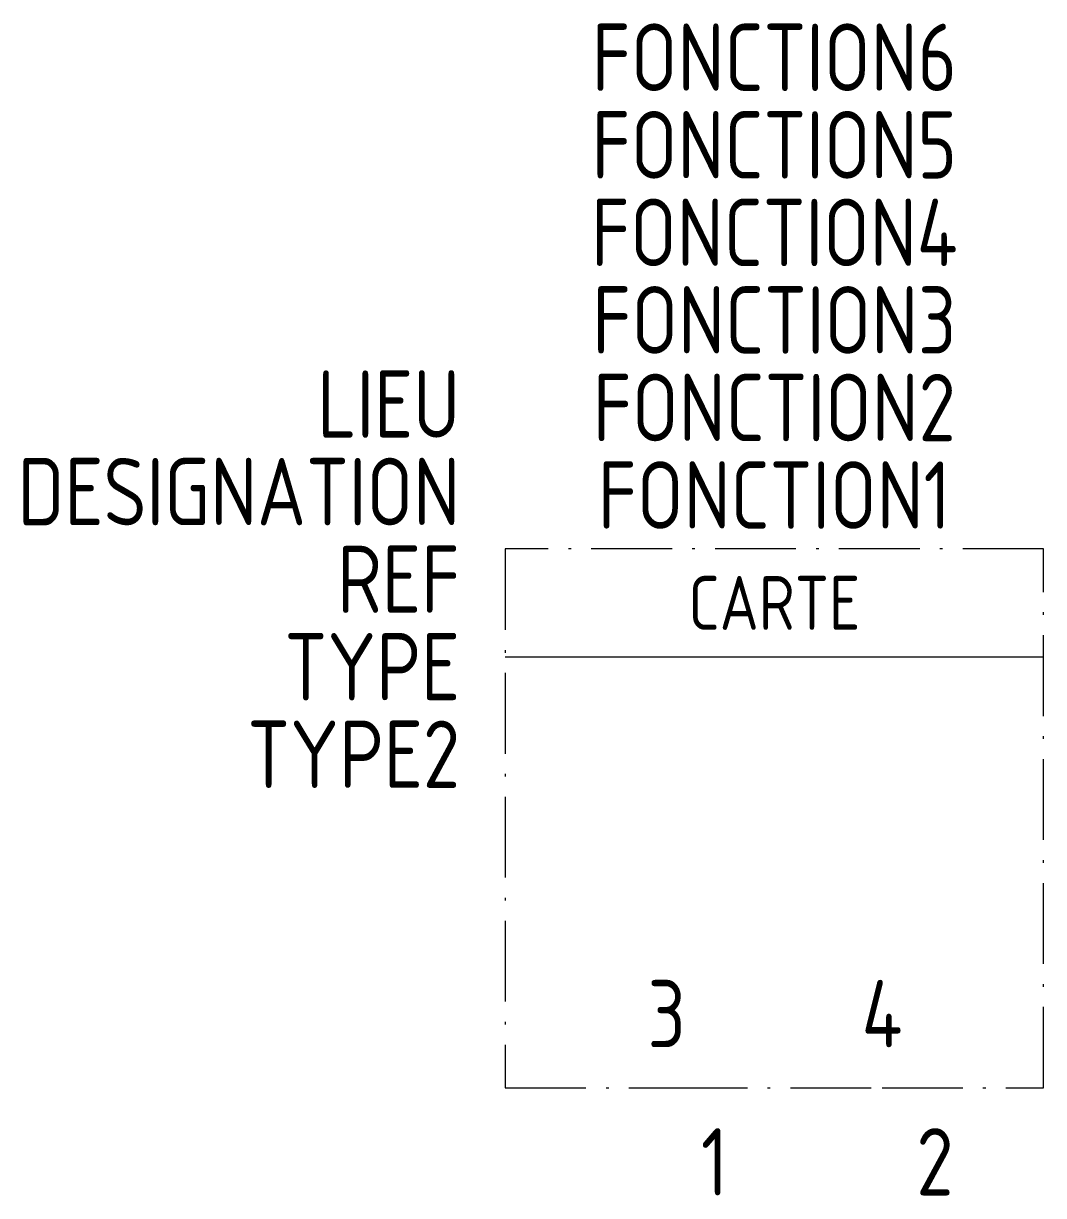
# Model space of a CAD drawing. Extents: x -1608.5 to -1570.6, y -883.6 to -840.1.
import ezdxf
from ezdxf.enums import TextEntityAlignment as Align

# ---------------------------------------------------------------- set-up
doc = ezdxf.new("R2010")
doc.units = 0
doc.linetypes.add('ACAD_ISO10W100', pattern=[18, 12, -3, 0, -3])
for name, color, linetype in [('SYMB_BOITE', 6, 'ACAD_ISO10W100'), ('SYMB_FIL_FIN', 1, 'CONTINUOUS'), ('SYMB_REF_CONTACT', 2, 'CONTINUOUS'), ('SYMB_TXT_CONTACT', 2, 'CONTINUOUS'), ('SYMB_TXT_NOM', 3, 'CONTINUOUS')]:
    doc.layers.add(name, color=color, linetype=linetype)
doc.styles.add('NET2_5', font='isocp.shx', dxfattribs={"width": 0.9, "height": 2.5})
doc.styles.add('NET_2', font='isocp.shx', dxfattribs={"width": 0.9, "height": 2})

msp = doc.modelspace()

# ---------------------------------------------------------------- linework, layer by layer
at = {"layer": 'SYMB_BOITE', "ltscale": 0.25}
for points in [[(-1576.634, -879.593), (-1570.634, -879.593), (-1570.634, -859.593), (-1590.634, -859.593), (-1590.634, -879.593)], [(-1590.634, -879.593), (-1584.634, -879.593)], [(-1584.634, -879.593), (-1576.634, -879.593)]]:
    msp.add_lwpolyline(points, dxfattribs=at)
at = {"layer": 'SYMB_FIL_FIN'}
msp.add_line((-1590.634, -863.593), (-1570.634, -863.593), dxfattribs=at)

# ---------------------------------------------------------------- texts
at = {"layer": 'SYMB_REF_CONTACT', "style": 'NET2_5', "width": 0.9, "flags": 8}
msp.add_attdef('REF', text='', height=2.5, dxfattribs=at).set_placement((-1592.306, -861.964), align=Align.RIGHT)
at = {"layer": 'SYMB_TXT_CONTACT', "style": 'NET_2', "width": 0.9, "flags": 8}
msp.add_attdef('CARTE', text='CARTE ?', height=2, dxfattribs=at).set_placement((-1580.634, -861.593), align=Align.MIDDLE_CENTER)
at = {"layer": 'SYMB_TXT_CONTACT', "style": 'NET2_5', "width": 0.9, "flags": 8}
for tag, text, p in [('3', '+', (-1584.634, -878.093)), ('4', '-', (-1576.634, -878.093))]:
    msp.add_attdef(tag, text=text, height=2.5, dxfattribs=at).set_placement(p, align=Align.CENTER)
for tag, p in [('1', (-1583.359, -883.593)), ('2', (-1575.359, -883.593))]:
    msp.add_attdef(tag, p, '?', height=2.5, dxfattribs=at)
at = {"layer": 'SYMB_TXT_NOM', "style": 'NET2_5', "width": 0.9, "flags": 8}
for tag, p in [('FONCTION6', (-1580.634, -841.343)), ('FONCTION5', (-1580.634, -844.593)), ('FONCTION4', (-1580.634, -847.843)), ('FONCTION3', (-1580.634, -851.093)), ('FONCTION2', (-1580.634, -854.343)), ('FONCTION1', (-1580.634, -857.593))]:
    msp.add_attdef(tag, text='', height=2.5, dxfattribs=at).set_placement(p, align=Align.MIDDLE_CENTER)
for tag, text, p in [('LIEU', '', (-1592.306, -855.464)), ('DESIGNATION', 'A?', (-1592.306, -858.714)), ('TYPE', '', (-1592.306, -865.214)), ('TYPE2', '', (-1592.306, -868.464))]:
    msp.add_attdef(tag, text=text, height=2.5, dxfattribs=at).set_placement(p, align=Align.RIGHT)

doc.saveas('drawing.dxf')
